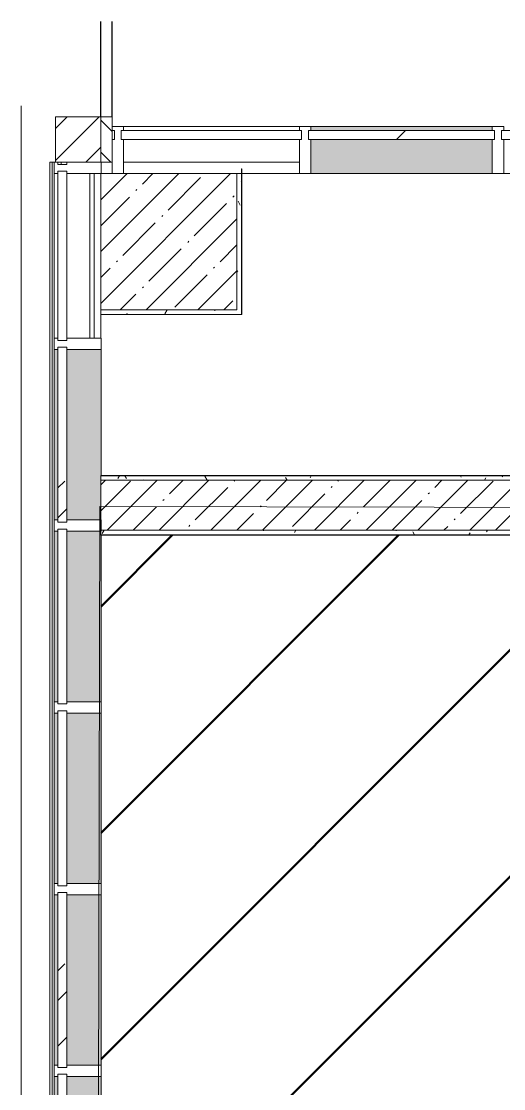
# Model space of a CAD drawing. Header units: millimetres. Extents: x -213547 to 415037, y -3642 to 106956.
# Drawn here: x 3775 to 5900, y 22936 to 27634 of the extents above; entities that cross this region are included whole.
import ezdxf

# ---------------------------------------------------------------- set-up
doc = ezdxf.new("R2010")
doc.units = ezdxf.units.MM
for name, color, linetype, lineweight in [('2)CF1', 5, 'Continuous', 30), ('950 Штук CF1 CF13 CF1.3', 3, 'Continuous', 50), ('A-AREA-BNDY', 7, 'Continuous', 5), ('A-DETL-1', 7, 'Continuous', 30), ('A-FLOR', 7, 'Continuous', 9), ('A-GLAZ-CURT', 7, 'Continuous', 9), ('A-GLAZ-CURT-1', 7, 'Continuous', 5), ('A-GLAZ-CURT-2', 7, 'Continuous', 20), ('A-GLAZ-CWMG', 7, 'Continuous', 9), ('A-GLAZ-CWMG-1', 7, 'Continuous', 20), ('A-WALL', 7, 'Continuous', 5), ('I-WALL', 7, 'Continuous', 5), ('S-COLS', 7, 'Continuous', 9), ('S-COLS-1', 7, 'Continuous', 5), ('Оси', 7, 'Continuous', 9)]:
    doc.layers.add(name, color=color, linetype=linetype, lineweight=lineweight)
doc.layers.add('A-WALL-1', color=9, linetype='Continuous', lineweight=5, true_color=0x808080)
doc.layers.add('A-WALL-FNSH-1', color=9, linetype='Continuous', lineweight=5, true_color=0x808080)
pattern_1 = [(0, (64.7, -136.06), (243.84, 60.96), [20.117, -162.763, 20.117, -162.763, -975.36]), (0, (64.7, -136.06), (243.84, 60.96), [-365.76, 20.117, -345.643, 20.117, -162.763, -426.72]), (0, (64.7, -136.06), (243.84, 60.96), [-914.4, 20.117, -101.803, 20.117, -284.683]), (120, (156.14, -105.58), (-174.71291, 180.69163), [20.117, -162.763, 20.117, -162.763, -975.36]), (120, (156.14, -105.58), (-174.71291, 180.69163), [-365.76, 20.117, -345.643, 20.117, -162.763, -426.72]), (120, (156.14, -105.58), (-174.71291, 180.69163), [-914.4, 20.117, -101.803, 20.117, -284.683]), (240, (186.62, 16.34), (-69.12709, -241.65163), [20.117, -162.763, 20.117, -162.763, -975.36]), (240, (186.62, 16.34), (-69.12709, -241.65163), [-365.76, 20.117, -345.643, 20.117, -162.763, -426.72]), (240, (186.62, 16.34), (-69.12709, -241.65163), [-914.4, 20.117, -101.803, 20.117, -284.683])]

# ---------------------------------------------------------------- blocks, each defined once
blk = doc.blocks.new('Системная панель - Стекло - 40мм-23999081-Объем проектирования 1 этажа')
at = {"layer": 'A-GLAZ-CURT-2'}
for p, q in [((372.5, 40), (-372.5, 40)), ((-372.5, 40), (-372.5, 0)), ((-372.5, 0), (372.5, 0)), ((372.5, 0), (372.5, 40))]:
    blk.add_line(p, q, dxfattribs=at)
blk = doc.blocks.new('Системная панель - Стекло - 40мм-23998914-Объем проектирования 1 этажа')
at = {"layer": 'A-GLAZ-CURT-1'}
h = blk.add_hatch(dxfattribs=at)
h.set_pattern_fill('FP_53', color=256, style=0, pattern_type=2)
h.set_pattern_definition([(135, (23350.1, -4071.1), (-565.685, -565.685), [400, -1200]), (135, (23550.1, -4471.1), (-565.685, -565.685), [1200, -400]), (135, (23750.1, -3671.1), (-565.685, -565.685), [400, -1200])])
h.paths.add_polyline_path([(385, 15), (385, 40), (-385, 38.9), (-385, 0), (385, 0)])
at = {"layer": 'A-GLAZ-CURT-2'}
for p, q in [((385, 40), (-385, 40)), ((-385, 40), (-385, 0)), ((-385, 0), (385, 0)), ((385, 0), (385, 40))]:
    blk.add_line(p, q, dxfattribs=at)
blk = doc.blocks.new('Прямоугольный импост - Импост структурный с накладкой - 160мм-22858573-Объем проектирования 1 этажа')
at = {"layer": 'A-GLAZ-CWMG'}
for p, q in [((3854.1, 26375.1), (3854.1, 27100.1)), ((4011.1, 26375.1), (4011.1, 27100.1))]:
    blk.add_line(p, q, dxfattribs=at)
blk = doc.blocks.new('Прямоугольный импост - Импост структурный с накладкой - 190мм-23186010-Объем проектирования 1 этажа')
at = {"layer": 'A-GLAZ-CWMG'}
for points in [[(3871.1, 23175.1), (3871.1, 23925.1), (3854.1, 23925.1), (3854.1, 23175.1), (3861.1, 23175.1)], [(4006.1, 23175.1), (4061.1, 23175.1), (4060, 23925.1), (3911.1, 23925.1), (3911.1, 23175.1)]]:
    blk.add_hatch(color=256, dxfattribs=at).paths.add_polyline_path(points)
for p, q in [((3854.1, 23175.1), (3854.1, 23925.1)), ((4061.1, 23175.1), (4061.1, 23925.1))]:
    blk.add_line(p, q, dxfattribs=at)
blk = doc.blocks.new('Прямоугольный импост - Импост структурный с накладкой - 190мм-22862231-Объем проектирования 1 этажа')
at = {"layer": 'A-GLAZ-CWMG-1'}
for p, q in [((0, 17), (-50, 17)), ((-50, 17), (-50, 0)), ((-50, 0), (-40, 0)), ((-40, 0), (-40, -40)), ((-10, -40), (-10, 0)), ((-10, 0), (-0.1, 0)), ((0, 11.1), (0, 17)), ((-40, -40), (-50, -40)), ((-50, -40), (-50, -190)), ((-0.1, -40), (-10, -40)), ((-50, -190), (0, -190))]:
    blk.add_line(p, q, dxfattribs=at)
blk = doc.blocks.new('Прямоугольный импост - Импост структурный с накладкой - 190мм-22862219-Объем проектирования 1 этажа')
at = {"layer": 'A-GLAZ-CWMG-1'}
for p, q in [((-25, 0), (-25, 17)), ((-25, 17), (25, 17)), ((-15, 0), (-25, 0)), ((-15, -40), (-15, 0)), ((25, 0), (15, 0)), ((15, 0), (15, -40)), ((25, 17), (25, 0)), ((-25, -190), (-25, -40)), ((-25, -40), (-15, -40)), ((15, -40), (25, -40)), ((25, -40), (25, -190)), ((25, -190), (-25, -190))]:
    blk.add_line(p, q, dxfattribs=at)
blk = doc.blocks.new('Системная панель - Стекло - 40мм-V30-Объем проектирования 1 этажа')
at = {"layer": 'A-GLAZ-CURT-2'}
for p, q in [((385, 40), (-385, 40)), ((-385, 40), (-385, 0)), ((-385, 0), (385, 0)), ((385, 0), (385, 40))]:
    blk.add_line(p, q, dxfattribs=at)
blk = doc.blocks.new('Системная панель - Стекло - 40мм-V31-Объем проектирования 1 этажа')
at = {"layer": 'A-GLAZ-CURT-2'}
for p, q in [((385, 40), (-385, 40)), ((-385, 40), (-385, 0)), ((-385, 0), (385, 0)), ((385, 0), (385, 40))]:
    blk.add_line(p, q, dxfattribs=at)
blk = doc.blocks.new('Системная панель - Стекло - 40мм-22856066-Объем проектирования 1 этажа')
at = {"layer": 'A-GLAZ-CURT-2'}
for p, q in [((397.5, 0), (-397.5, 0)), ((-397.5, 0), (-397.5, -40)), ((397.5, -40), (397.5, 0)), ((-397.5, -40), (397.5, -40))]:
    blk.add_line(p, q, dxfattribs=at)
blk = doc.blocks.new('Прямоугольный импост - Импост структурный с накладкой - 160мм-22794257-Объем проектирования 1 этажа')
at = {"layer": 'A-GLAZ-CWMG'}
for p, q in [((4935, 27307), (4160, 27307)), ((4935, 27150), (4160, 27150))]:
    blk.add_line(p, q, dxfattribs=at)
blk = doc.blocks.new('Прямоугольный импост - Импост структурный с накладкой - 190мм-20153675-Объем проектирования 1 этажа')
at = {"layer": 'A-GLAZ-CWMG-1'}
for p, q in [((-50, 190), (-50, 40)), ((0, 40), (0, 190)), ((-50, 40), (-40, 40)), ((-40, 0), (-50, 0)), ((-50, 0), (-50, -17)), ((-40, 40), (-40, 0)), ((-10, 0), (-10, 40)), ((-10, 40), (0, 40)), ((0, 0), (-10, 0)), ((0, -17), (0, 0)), ((-50, -17), (0, -17))]:
    blk.add_line(p, q, dxfattribs=at)
blk = doc.blocks.new('Системная панель - Стекло - 40мм-V57-Объем проектирования 1 этажа')
at = {"layer": 'A-GLAZ-CURT-2'}
for p, q in [((385, 40), (-385, 40)), ((-385, 40), (-385, 0)), ((-385, 0), (385, 0)), ((385, 0), (385, 40))]:
    blk.add_line(p, q, dxfattribs=at)
blk = doc.blocks.new('Прямоугольный импост - Импост структурный с накладкой - 190мм-V58-Объем проектирования 1 этажа')
at = {"layer": 'A-GLAZ-CWMG'}
for points in [[(3871.1, 24775.1), (3871.1, 25525.1), (3854.1, 25525.1), (3854.1, 24775.1), (3861.1, 24775.1)], [(4006.1, 24775.1), (4061.1, 24775.1), (4060, 25525.1), (3911.1, 25525.1), (3911.1, 24775.1)]]:
    blk.add_hatch(color=256, dxfattribs=at).paths.add_polyline_path(points)
for p, q in [((3854.1, 24775.1), (3854.1, 25525.1)), ((4061.1, 24775.1), (4061.1, 25510))]:
    blk.add_line(p, q, dxfattribs=at)
blk = doc.blocks.new('Системная панель - Стекло - 40мм-V107-Объем проектирования 1 этажа')
at = {"layer": 'A-GLAZ-CURT-1'}
h = blk.add_hatch(dxfattribs=at)
h.set_pattern_fill('FP_127', color=256, style=0, pattern_type=2)
h.set_pattern_definition([(45, (-5585, -27090), (-565.685, 565.685), [400, -1200]), (45, (-5985, -27290), (-565.685, 565.685), [1200, -400]), (45, (-5185, -27490), (-565.685, 565.685), [400, -1200])])
h.paths.add_polyline_path([(-410, -40), (410, -40), (410, 0), (-410, 0)])
at = {"layer": 'A-GLAZ-CURT-2'}
for p, q in [((410, 0), (-410, 0)), ((-410, 0), (-410, -40)), ((-410, -40), (410, -40)), ((410, -40), (410, 0))]:
    blk.add_line(p, q, dxfattribs=at)
blk = doc.blocks.new('Прямоугольный импост - Импост структурный с накладкой - 190мм-V62-Объем проектирования 1 этажа')
at = {"layer": 'A-GLAZ-CWMG'}
for points in [[(7929.4, 27290), (8335, 27290), (8335, 27307), (7535, 27307), (7535, 27290)], [(7929.4, 27100), (8335, 27100), (8335, 27250), (7535, 27250), (7535, 27100)]]:
    blk.add_hatch(color=256, dxfattribs=at).paths.add_polyline_path(points)
for p, q in [((8335, 27307), (7535, 27307)), ((8335, 27100), (7535, 27100))]:
    blk.add_line(p, q, dxfattribs=at)
blk = doc.blocks.new('Прямоугольный импост - Импост структурный с накладкой - 190мм-20153693-Объем проектирования 1 этажа')
at = {"layer": 'A-GLAZ-CWMG-1'}
for p, q in [((-25, 40), (-25, 190)), ((-25, 190), (25, 190)), ((25, 190), (25, 40)), ((-15, 40), (-25, 40)), ((-25, -17), (-25, 0)), ((-25, 0), (-15, 0)), ((-15, 0), (-15, 40)), ((15, 40), (15, 0)), ((25, 40), (15, 40)), ((15, 0), (25, 0)), ((25, 0), (25, -17)), ((25, -17), (-25, -17))]:
    blk.add_line(p, q, dxfattribs=at)
blk = doc.blocks.new('BSC_Колонна _Прямоугольная - 200х200-22401950-Объем проектирования 1 этажа')
at = {"layer": 'S-COLS-1'}
h = blk.add_hatch(dxfattribs=at)
h.set_pattern_fill('FP_140', color=256, style=0, pattern_type=2)
h.set_pattern_definition([(45, (-3960, -27250), (-70.71068, 70.71068), [])])
h.paths.add_polyline_path([(46.1, -100), (100, -100), (100, 100), (-100, 100), (-98.9, -100), (-50, -100)])
for p, q in [((100, 100), (-100, 100)), ((-100, 100), (-100, -100)), ((100, -100), (100, 100)), ((-100, -100), (100, -100))]:
    blk.add_line(p, q, dxfattribs=at)
blk = doc.blocks.new('Системная панель - Стекло - 40мм-V138-Объем проектирования 1 этажа')
at = {"layer": 'A-GLAZ-CURT-1'}
h = blk.add_hatch(dxfattribs=at)
h.set_pattern_fill('FP_141', color=256, style=0, pattern_type=2)
h.set_pattern_definition([(45, (-6435, -27090), (-565.685, 565.685), [400, -1200]), (45, (-6835, -27290), (-565.685, 565.685), [1200, -400]), (45, (-6035, -27490), (-565.685, 565.685), [400, -1200])])
h.paths.add_polyline_path([(-368.6, -40), (410, -40), (410, 0), (-410, 0), (-410, -40), (-400, -40)])
at = {"layer": 'A-GLAZ-CURT-2'}
for p, q in [((410, 0), (-410, 0)), ((-410, 0), (-410, -40)), ((-410, -40), (410, -40)), ((410, -40), (410, 0))]:
    blk.add_line(p, q, dxfattribs=at)
blk = doc.blocks.new('Системная панель - Стекло - 40мм-V139-Объем проектирования 1 этажа')
at = {"layer": 'A-GLAZ-CURT-1'}
h = blk.add_hatch(dxfattribs=at)
h.set_pattern_fill('FP_142', color=256, style=0, pattern_type=2)
h.set_pattern_definition([(135, (25750.1, -4071.1), (-565.685, -565.685), [400, -1200]), (135, (25950.1, -4471.1), (-565.685, -565.685), [1200, -400]), (135, (26150.1, -3671.1), (-565.685, -565.685), [400, -1200])])
h.paths.add_polyline_path([(385, 15), (385, 40), (-385, 38.9), (-385, 0), (385, 0)])
at = {"layer": 'A-GLAZ-CURT-2'}
for p, q in [((385, 40), (-385, 40)), ((-385, 40), (-385, 0)), ((-385, 0), (385, 0)), ((385, 0), (385, 40))]:
    blk.add_line(p, q, dxfattribs=at)
blk = doc.blocks.new('Прямоугольный импост - Импост структурный с накладкой - 190мм-V140-Объем проектирования 1 этажа')
at = {"layer": 'A-GLAZ-CWMG'}
for points in [[(3861.1, 25575.1), (3871.1, 25575.1), (3871.1, 26325.1), (3854.1, 26325.1), (3854.1, 25575.1)], [(3911.1, 25575.1), (4060, 25575.1), (4060, 26325.1), (3911.1, 26325.1), (3911.1, 25750)]]:
    blk.add_hatch(color=256, dxfattribs=at).paths.add_polyline_path(points)
for p, q in [((3854.1, 25575.1), (3854.1, 26325.1)), ((4061.1, 25770), (4061.1, 26325.1))]:
    blk.add_line(p, q, dxfattribs=at)
blk = doc.blocks.new('BSC_Колонна _Прямоугольная - 600х600-V147-Объем проектирования 1 этажа')
at = {"layer": 'S-COLS-1'}
h = blk.add_hatch(dxfattribs=at)
h.set_pattern_fill('FP_152', color=256, style=0, pattern_type=2)
h.set_pattern_definition([(45, (-4360, -26800), (-114.0493, 114.0493), []), (45, (-4245.95, -26800), (-114.0493, 114.0493), [201.613, -40.323, 6.706, -33.617])])
h.paths.add_polyline_path([(-40.9, -300), (300, -300), (300, 300), (-300, 300), (-300, -300)])
for p, q in [((300, 300), (-300, 300)), ((-300, 300), (-300, -300)), ((300, -300), (300, 300)), ((-300, -300), (300, -300))]:
    blk.add_line(p, q, dxfattribs=at)
blk = doc.blocks.new('Прямоугольный импост - Импост структурный с накладкой - 170мм-23186685-Объем проектирования 1 этажа')
at = {"layer": 'A-GLAZ-CWMG'}
for p, q in [((3836.1, 27150.1), (3846.1, 27150.1)), ((3836.1, 20672.1), (3836.1, 27150.1)), ((3846.1, 27150.1), (3854.1, 27150.1)), ((3846.1, 20672.1), (3846.1, 27150.1)), ((3886.1, 27140.1), (3886.1, 27150))]:
    blk.add_line(p, q, dxfattribs=at)
blk = doc.blocks.new('Прямоугольный импост - Импост структурный с накладкой - 170мм-23186686-Объем проектирования 1 этажа')
at = {"layer": 'A-GLAZ-CWMG'}
blk.add_line((4031.1, 27100.1), (4031.1, 26375.1), dxfattribs=at)

msp = doc.modelspace()

# ---------------------------------------------------------------- hatches: boundary and pattern name
at = {"layer": '2)CF1'}
h = msp.add_hatch(dxfattribs=at)
h.set_pattern_fill('ANSI31', color=256, scale=222)
h.paths.add_polyline_path([(6333.7, 25372.9), (4125.8, 25372.9), (4125.8, 24639.1), (4125.8, 24589.1), (4125.8, 23839.1), (4125.8, 23789.1), (4125.8, 23039.1), (4125.8, 22989.1), (4125.8, 22239.1), (4125.8, 22189.1), (4125.8, 22084.9), (4745.7, 22084.9), (4745.7, 21442.9), (4125.8, 21442.9), (4125.8, 21439.1), (4125.8, 21389.1), (4125.8, 21014.1), (4125.8, 20745.9), (4174.7, 20745.9), (5609.7, 20745.9), (5659.7, 20745.9), (6584.7, 20745.9), (6619.7, 20745.9), (6619.7, 20754), (8939.2, 20748.5), (8939.2, 20727.5), (8953.7, 20727.5), (8953.7, 22982.9), (8069.7, 22982.9), (8069.7, 22992.8), (7585.6, 22993.9), (7119.7, 22993.9), (7119.7, 22982.9), (6333.7, 22982.9)])
at = {"layer": '950 Штук CF1 CF13 CF1.3'}
h = msp.add_hatch(dxfattribs=at)
h.set_pattern_fill('ANSI31', color=256, scale=222)
h.paths.add_polyline_path([(6333.7, 25372.9), (4125.8, 25372.9), (4125.8, 24639.1), (4125.8, 24589.1), (4125.8, 23839.1), (4125.8, 23789.1), (4125.8, 23039.1), (4125.8, 22989.1), (4125.8, 22239.1), (4125.8, 22189.1), (4125.8, 22084.9), (4745.7, 22084.9), (4745.7, 21442.9), (4125.8, 21442.9), (4125.8, 21439.1), (4125.8, 21389.1), (4125.8, 21014.1), (4125.8, 20745.9), (4174.7, 20745.9), (5609.7, 20745.9), (5659.7, 20745.9), (6584.7, 20745.9), (6619.7, 20745.9), (6619.7, 20754), (8939.2, 20748.5), (8939.2, 20727.5), (8953.7, 20727.5), (8953.7, 22982.9), (8069.7, 22982.9), (8069.7, 22992.8), (7585.6, 22993.9), (7119.7, 22993.9), (7119.7, 22982.9), (6333.7, 22982.9)])
at = {"layer": 'A-WALL'}
h = msp.add_hatch(dxfattribs=at)
h.set_pattern_fill('FP_2', color=256, style=0, pattern_type=2)
h.set_pattern_definition([(135, (64.7, -136.06), (-70.71068, -70.71068), [])])
h.paths.add_polyline_path([(13753.7, 27013.9), (13774.7, 27013.9), (13774.7, 27213.9), (13525, 27213.9), (13525, 27013.9), (13667.6, 27013.9)])
h.paths.add_polyline_path([(4124.7, 27013.9), (4174.7, 27013.9), (4174.7, 27213.9), (4124.7, 27213.9), (4124.7, 27111.6)])
at = {"layer": 'I-WALL'}
h = msp.add_hatch(dxfattribs=at)
h.set_pattern_fill('FP_191', color=256, style=0, pattern_type=2)
h.set_pattern_definition(pattern_1)
h.paths.add_polyline_path([(4724.7, 26363.9), (4744.7, 26364.8), (4744.7, 26963.9), (4724.7, 26963.9), (4724.7, 26621.2)])
h = msp.add_hatch(dxfattribs=at)
h.set_pattern_fill('FP_191', color=256, style=0, pattern_type=2)
h.set_pattern_definition(pattern_1)
h.paths.add_polyline_path([(4124.7, 26343.9), (4744.7, 26343.9), (4744.7, 26363.9), (4124.7, 26363.9), (4124.7, 26356.2)])
h = msp.add_hatch(dxfattribs=at)
h.set_pattern_fill('FP_191', color=256, style=0, pattern_type=2)
h.set_pattern_definition(pattern_1)
h.paths.add_polyline_path([(6464.7, 25613.9), (9564.7, 25613.9), (9564.7, 25633.9), (4124.7, 25633.9), (4124.7, 25613.9), (6444.7, 25613.9)])
h = msp.add_hatch(dxfattribs=at)
h.set_pattern_fill('FP_1', color=256, style=0, pattern_type=2)
h.set_pattern_definition([(45, (64.7, -136.06), (-114.0493, 114.0493), []), (45, (178.75, -136.06), (-114.0493, 114.0493), [201.612, -40.322, 6.706, -33.617])])
h.paths.add_polyline_path([(5931.1, 25393.9), (9774.7, 25393.9), (9774.7, 25613.9), (4124.7, 25613.9), (4124.7, 25393.9), (4899.5, 25393.9)])
h = msp.add_hatch(dxfattribs=at)
h.set_pattern_fill('FP_191', color=256, style=0, pattern_type=2)
h.set_pattern_definition(pattern_1)
h.paths.add_polyline_path([(6364.7, 25373.9), (6364.7, 25393.9), (4124.7, 25393.9), (4125.8, 25373.9), (6344.7, 25373.9)])

# ---------------------------------------------------------------- linework, layer by layer
at = {"layer": 'A-AREA-BNDY', "flags": 128}
msp.add_lwpolyline([(4112, 21709.9), (3923.1, 21710.3), (3920.8, 20760.3), (6619.7, 20754), (8938.7, 20748.5), (8944.2, 23097.5), (6324.2, 23103.7), (6329.8, 25493.7), (4120.8, 25498.9), (4113.1, 22210.9), (4734.1, 22209.4), (4732.6, 21567.4), (4111.6, 21568.9)], close=True, dxfattribs=at)
at = {"layer": 'A-DETL-1'}
for p, q in [((4124.7, 27213.9), (4124.7, 27633.9)), ((4174.7, 27213.9), (4174.7, 27633.9))]:
    msp.add_line(p, q, dxfattribs=at)
at = {"layer": 'A-FLOR'}
for p, q in [((4999.7, 26963.9), (4744.7, 26963.9)), ((4744.7, 26364.8), (4744.7, 26963.5)), ((9154.7, 26963.9), (4999.7, 26963.9)), ((4744.7, 26343.9), (4744.7, 26363.9)), ((4124.7, 26238.8), (4124.7, 26343.9)), ((4124.7, 26343.9), (4744.7, 26343.9)), ((9774.7, 25633.9), (4125.8, 25633.9)), ((4125.8, 25373.9), (6344.7, 25373.9))]:
    msp.add_line(p, q, dxfattribs=at)
at = {"layer": 'A-WALL'}
msp.add_line((4125.8, 25373.9), (4124.7, 25373.9), dxfattribs=at)
at = {"layer": 'A-WALL-1'}
for p, q in [((4174.7, 27213.9), (4124.7, 27213.9)), ((4174.7, 27013.9), (4174.7, 27213.9)), ((4124.7, 27013.9), (4174.7, 27013.9)), ((4744.7, 26963.9), (4724.7, 26963.9)), ((4124.7, 26363.9), (4124.7, 26343.9)), ((4124.7, 25633.9), (4124.7, 25373.9)), ((4124.7, 25613.9), (9774.7, 25613.9)), ((9774.7, 25393.9), (4124.7, 25393.9))]:
    msp.add_line(p, q, dxfattribs=at)
at = {"layer": 'A-WALL-FNSH-1'}
for p, q in [((4744.7, 26984.4), (4744.7, 26342.9)), ((4745.7, 26984.4), (4744.7, 26984.4)), ((4745.7, 26342.9), (4745.7, 26984.4)), ((4124.7, 26342.9), (4745.7, 26342.9)), ((4745.7, 26343.9), (4744.7, 26343.9)), ((9795.7, 25634.9), (4124.7, 25634.9)), ((4124.7, 25634.9), (4124.7, 25633.9)), ((4124.7, 25633.9), (9794.7, 25633.9)), ((4124.7, 25373.9), (4124.7, 25372.9)), ((4124.7, 25372.9), (6333.7, 25372.9))]:
    msp.add_line(p, q, dxfattribs=at)
at = {"layer": 'Оси'}
msp.add_lwpolyline([(3774.7, -2042.3), (3774.7, 2957.7), (3774.7, 22262), (3774.7, 27262)], dxfattribs=at)

# ---------------------------------------------------------------- block references
at = {"layer": 'A-GLAZ-CURT'}
for name, p in [('Системная панель - Стекло - 40мм-22856066-Объем проектирования 1 этажа', (4612.2, 27153.9)), ('Системная панель - Стекло - 40мм-V107-Объем проектирования 1 этажа', (5449.7, 27153.9)), ('Системная панель - Стекло - 40мм-V138-Объем проектирования 1 этажа', (6299.7, 27153.9))]:
    msp.add_blockref(name, p, dxfattribs=at)
at = {"layer": 'A-GLAZ-CURT', "rotation": 269.9999999999999}
for name, p in [('Системная панель - Стекло - 40мм-23999081-Объем проектирования 1 этажа', (3935.8, 26601.6)), ('Системная панель - Стекло - 40мм-V139-Объем проектирования 1 этажа', (3935.8, 25814.1)), ('Системная панель - Стекло - 40мм-V57-Объем проектирования 1 этажа', (3935.8, 25014.1)), ('Системная панель - Стекло - 40мм-V31-Объем проектирования 1 этажа', (3935.8, 24214.1)), ('Системная панель - Стекло - 40мм-23998914-Объем проектирования 1 этажа', (3935.8, 23414.1)), ('Системная панель - Стекло - 40мм-V30-Объем проектирования 1 этажа', (3935.8, 22614.1))]:
    msp.add_blockref(name, p, dxfattribs=at)
at = {"layer": 'A-GLAZ-CWMG'}
for name, p, rotation in [('Прямоугольный импост - Импост структурный с накладкой - 190мм-20153675-Объем проектирования 1 этажа', (4174.7, 27153.9), 180), ('Прямоугольный импост - Импост структурный с накладкой - 190мм-22862231-Объем проектирования 1 этажа', (3935.8, 27014.1), 89.99999999999991)]:
    msp.add_blockref(name, p, dxfattribs=dict(at, rotation=rotation))
for name, p in [('Прямоугольный импост - Импост структурный с накладкой - 160мм-22794257-Объем проектирования 1 этажа', (64.7, -136.1)), ('Прямоугольный импост - Импост структурный с накладкой - 190мм-V62-Объем проектирования 1 этажа', (-2485.3, -136.1)), ('Прямоугольный импост - Импост структурный с накладкой - 170мм-23186685-Объем проектирования 1 этажа', (64.7, -136.1)), ('Прямоугольный импост - Импост структурный с накладкой - 160мм-22858573-Объем проектирования 1 этажа', (64.7, -136.1)), ('Прямоугольный импост - Импост структурный с накладкой - 170мм-23186686-Объем проектирования 1 этажа', (64.7, -136.1)), ('Прямоугольный импост - Импост структурный с накладкой - 190мм-V140-Объем проектирования 1 этажа', (64.7, -136.1)), ('Прямоугольный импост - Импост структурный с накладкой - 190мм-V58-Объем проектирования 1 этажа', (64.7, -136.1)), ('Прямоугольный импост - Импост структурный с накладкой - 190мм-23186010-Объем проектирования 1 этажа', (64.7, 663.9)), ('Прямоугольный импост - Импост структурный с накладкой - 190мм-23186010-Объем проектирования 1 этажа', (64.7, -136.1)), ('Прямоугольный импост - Импост структурный с накладкой - 190мм-23186010-Объем проектирования 1 этажа', (64.7, -936.1))]:
    msp.add_blockref(name, p, dxfattribs=at)
at = {"layer": 'A-GLAZ-CWMG', "extrusion": (0, 0, -1)}
for name, p, rotation in [('Прямоугольный импост - Импост структурный с накладкой - 190мм-20153693-Объем проектирования 1 этажа', (-5024.7, 27153.9), 180), ('Прямоугольный импост - Импост структурный с накладкой - 190мм-20153693-Объем проектирования 1 этажа', (-5874.7, 27153.9), 180), ('Прямоугольный импост - Импост структурный с накладкой - 190мм-22862219-Объем проектирования 1 этажа', (-3935.8, 26214.1), 270.0000000000001), ('Прямоугольный импост - Импост структурный с накладкой - 190мм-22862219-Объем проектирования 1 этажа', (-3935.8, 25414.1), 270.0000000000001), ('Прямоугольный импост - Импост структурный с накладкой - 190мм-22862219-Объем проектирования 1 этажа', (-3935.8, 24614.1), 270.0000000000001), ('Прямоугольный импост - Импост структурный с накладкой - 190мм-22862219-Объем проектирования 1 этажа', (-3935.8, 23814.1), 270.0000000000001), ('Прямоугольный импост - Импост структурный с накладкой - 190мм-22862219-Объем проектирования 1 этажа', (-3935.8, 23014.1), 270.0000000000001)]:
    msp.add_blockref(name, p, dxfattribs=dict(at, rotation=rotation))
at = {"layer": 'S-COLS'}
for name, p in [('BSC_Колонна _Прямоугольная - 200х200-22401950-Объем проектирования 1 этажа', (4024.7, 27113.9)), ('BSC_Колонна _Прямоугольная - 600х600-V147-Объем проектирования 1 этажа', (4424.7, 26663.9))]:
    msp.add_blockref(name, p, dxfattribs=at)

doc.saveas('drawing.dxf')
